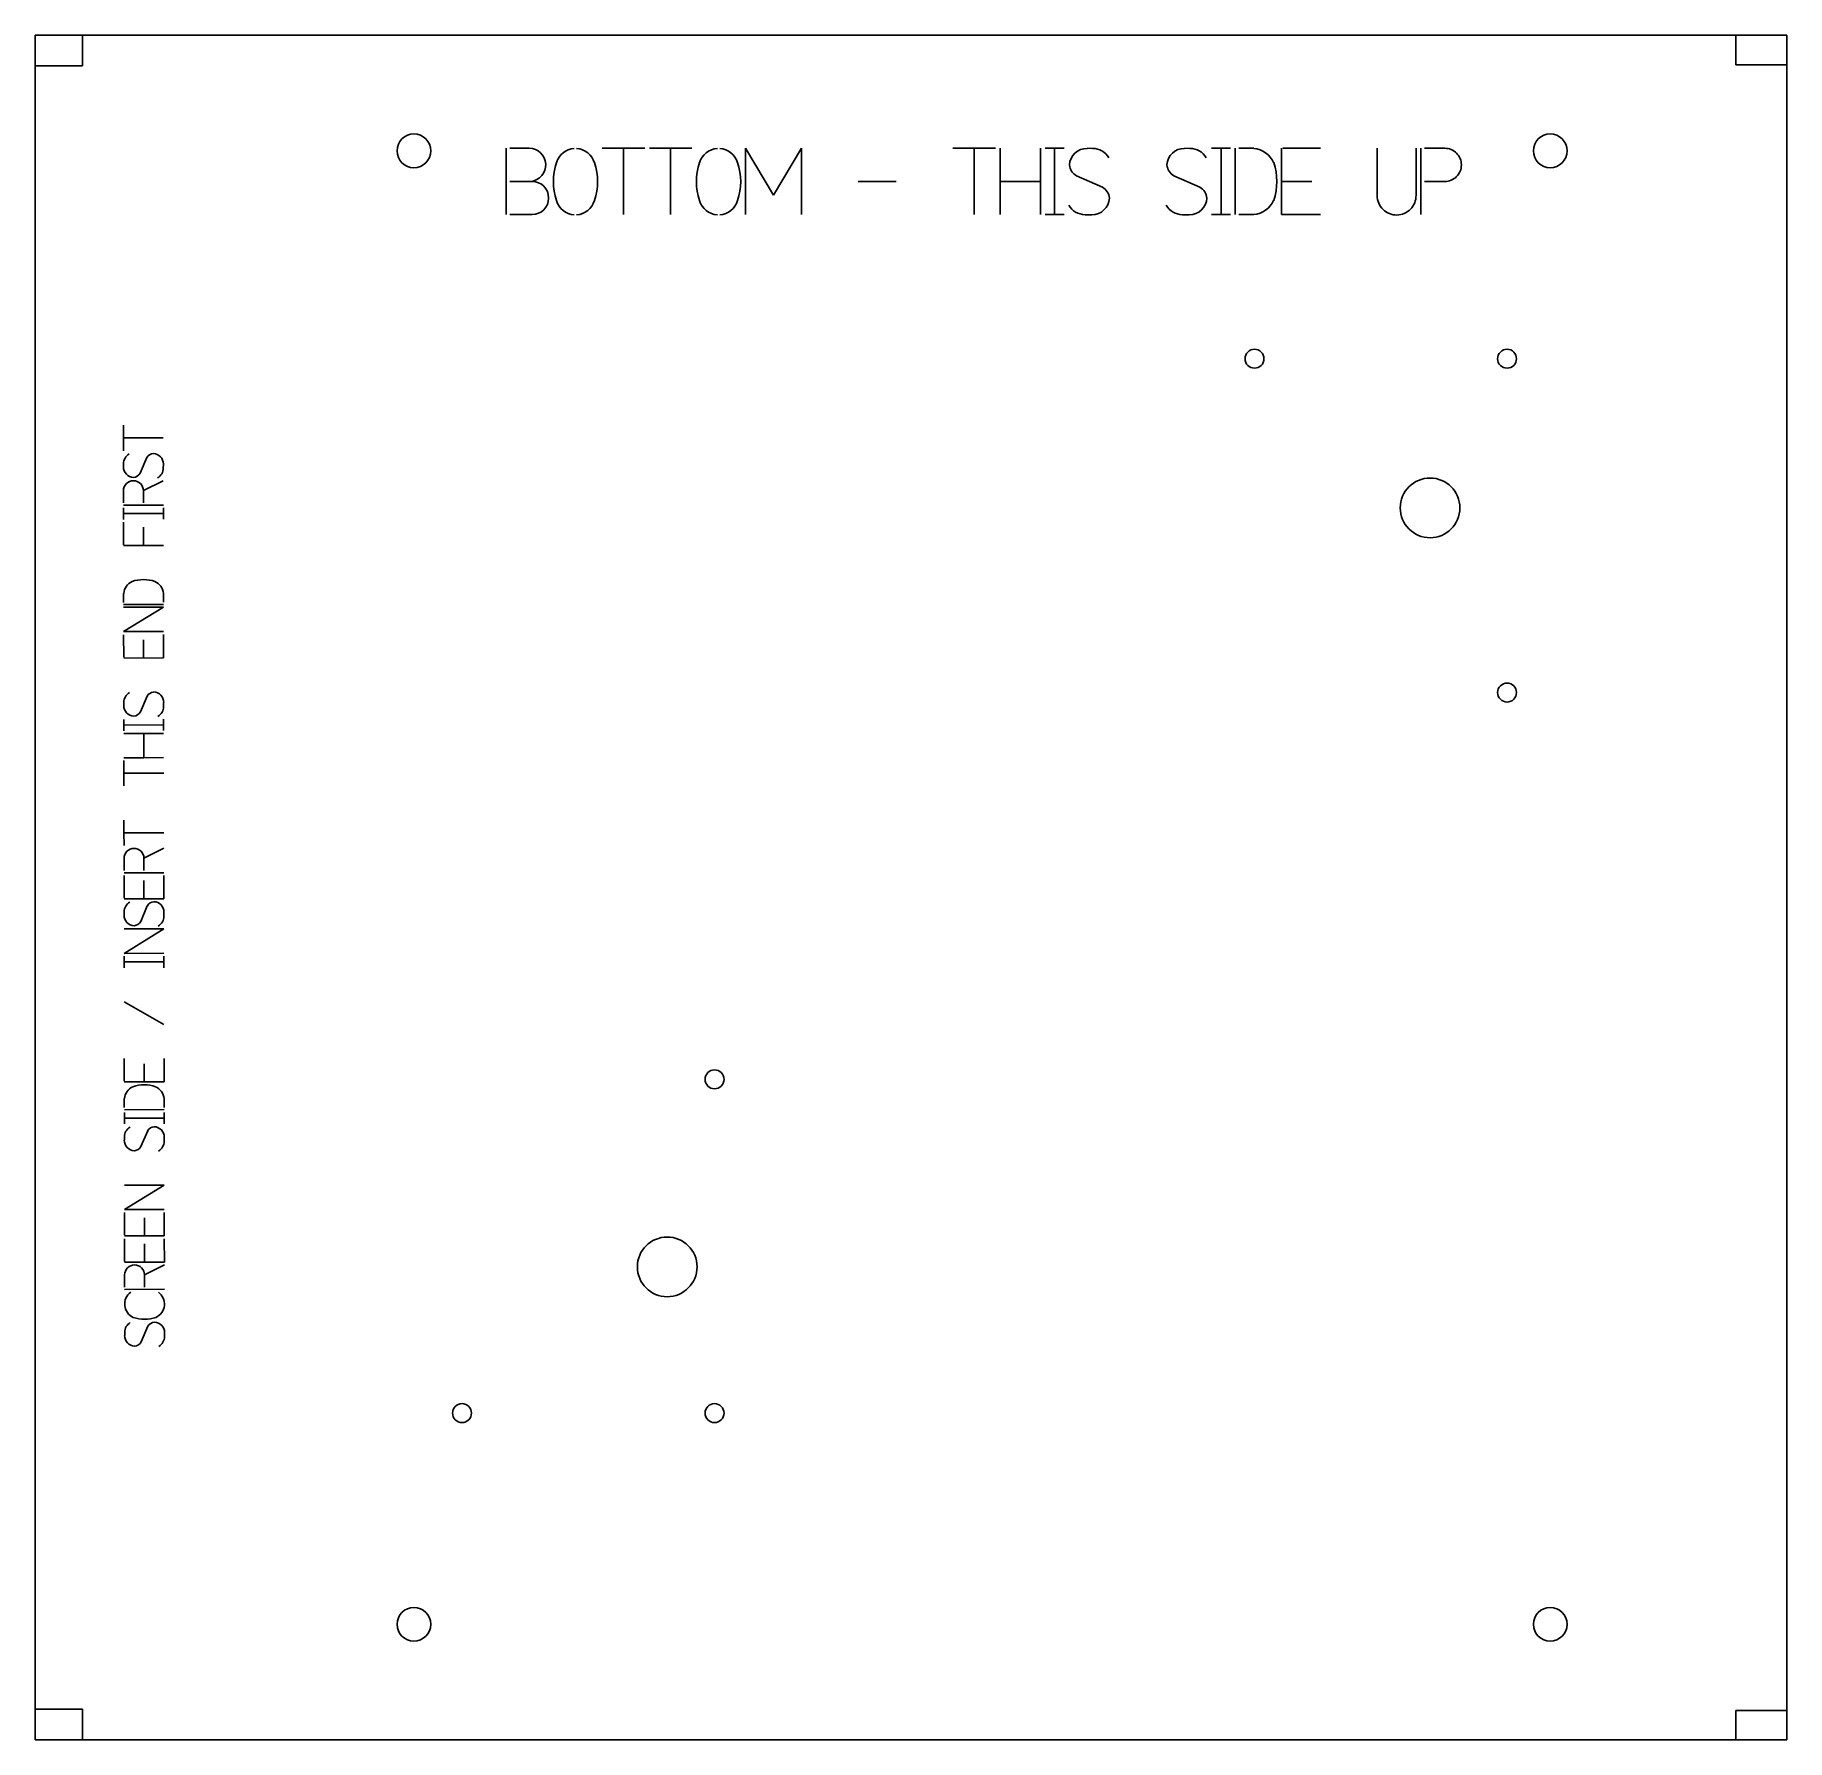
# Model space of a CAD drawing. Extents: x 0 to 18.5, y 0 to 18.
import ezdxf

# ---------------------------------------------------------------- set-up
doc = ezdxf.new("R2010")
doc.units = 0
doc.layers.add('1', color=7, linetype='CONTINUOUS')
doc.layers.add('7', color=7, linetype='CONTINUOUS')

msp = doc.modelspace()

# ---------------------------------------------------------------- linework, layer by layer
at = {"layer": '1', "color": 1, "linetype": 'CONTINUOUS'}
for p, q in [((0.52, 18.007), (0.02, 18.008)), ((0.02, 18.008), (0.021, 17.682)), ((0.02, 0.006), (0.02, 18.006)), ((0.02, 18.006), (18.52, 18.006)), ((0.02, 18.006), (0.02, 9.006)), ((0.52, 17.681), (0.52, 18.007)), ((18.52, 18.005), (17.98, 18.004)), ((17.98, 18.004), (17.98, 17.692)), ((18.52, 18.006), (18.52, 0.006)), ((18.52, 17.693), (18.52, 18.005)), ((0.021, 17.682), (0.52, 17.681)), ((17.98, 17.692), (18.52, 17.693)), ((0.519, 0.332), (0.019, 0.332)), ((0.019, 0.332), (0.02, 0.006)), ((0.52, 0.006), (0.519, 0.332)), ((18.519, 0.318), (17.979, 0.318)), ((17.979, 0.318), (17.98, 0.006)), ((18.52, 0.006), (18.519, 0.318)), ((18.52, 0.006), (0.02, 0.006)), ((0.02, 0.006), (0.52, 0.006)), ((17.98, 0.006), (18.52, 0.006))]:
    msp.add_line(p, q, dxfattribs=at)
for centre, radius, start, end in [((4.02, 16.785), 0.178, 90, 270), ((4.02, 16.785), 0.178, 270, 90), ((16.02, 16.785), 0.178, 90, 270), ((16.02, 16.785), 0.178, 270, 90), ((12.897, 14.59), 0.1, 90, 270), ((12.897, 14.59), 0.1, 270, 90), ((15.564, 14.59), 0.1, 90, 270), ((15.564, 14.59), 0.1, 270, 90), ((15.564, 11.065), 0.1, 90, 270), ((15.564, 11.065), 0.1, 270, 90), ((7.195, 6.981), 0.1, 90, 270), ((7.195, 6.981), 0.1, 270, 90), ((4.528, 3.457), 0.1, 90, 270), ((4.528, 3.457), 0.1, 270, 90), ((7.195, 3.457), 0.1, 90, 270), ((7.195, 3.457), 0.1, 270, 90), ((4.02, 1.227), 0.178, 90, 270), ((4.02, 1.227), 0.178, 270, 90), ((16.02, 1.227), 0.178, 90, 270), ((16.02, 1.227), 0.178, 270, 90)]:
    msp.add_arc(centre, radius, start, end, dxfattribs=at)
at = {"layer": '7', "color": 7, "linetype": 'CONTINUOUS'}
for p, q in [((4.994, 16.812), (4.994, 16.112)), ((5.237, 16.812), (5.032, 16.812)), ((6.009, 16.812), (6.233, 16.812)), ((6.233, 16.812), (6.233, 16.112)), ((6.233, 16.812), (6.457, 16.812)), ((6.507, 16.812), (6.731, 16.812)), ((6.731, 16.812), (6.731, 16.112)), ((6.731, 16.812), (6.954, 16.812)), ((7.523, 16.112), (7.523, 16.812)), ((7.523, 16.812), (7.818, 16.317)), ((7.818, 16.317), (8.113, 16.812)), ((8.113, 16.812), (8.113, 16.112)), ((9.713, 16.812), (9.937, 16.812)), ((9.937, 16.812), (9.937, 16.112)), ((9.937, 16.812), (10.161, 16.812)), ((10.211, 16.812), (10.211, 16.462)), ((10.636, 16.462), (10.636, 16.812)), ((10.686, 16.812), (10.786, 16.812)), ((10.786, 16.812), (10.886, 16.812)), ((10.786, 16.812), (10.786, 16.112)), ((11.186, 16.811), (11.129, 16.812)), ((12.215, 16.811), (12.158, 16.812)), ((12.444, 16.812), (12.544, 16.812)), ((12.544, 16.812), (12.644, 16.812)), ((12.544, 16.812), (12.544, 16.112)), ((12.694, 16.812), (12.694, 16.112)), ((12.889, 16.812), (12.731, 16.812)), ((13.182, 16.812), (13.183, 16.112)), ((13.195, 16.812), (13.195, 16.812)), ((13.195, 16.812), (13.593, 16.812)), ((14.193, 16.812), (14.193, 16.312)), ((14.603, 16.317), (14.603, 16.812)), ((14.653, 16.812), (14.653, 16.112)), ((14.691, 16.812), (14.907, 16.812)), ((11.016, 16.52), (11.292, 16.402)), ((12.045, 16.52), (12.321, 16.402)), ((5.032, 16.462), (5.254, 16.462)), ((5.268, 16.462), (5.254, 16.462)), ((8.713, 16.462), (9.113, 16.462)), ((10.211, 16.462), (10.211, 16.112)), ((10.211, 16.462), (10.636, 16.462)), ((10.636, 16.112), (10.636, 16.462)), ((13.183, 16.462), (13.503, 16.462)), ((14.907, 16.462), (14.691, 16.462)), ((5.032, 16.112), (5.268, 16.112)), ((10.686, 16.112), (10.786, 16.112)), ((10.786, 16.112), (10.886, 16.112)), ((11.179, 16.11), (11.108, 16.111)), ((12.208, 16.11), (12.137, 16.111)), ((12.444, 16.112), (12.544, 16.112)), ((12.544, 16.112), (12.644, 16.112)), ((12.731, 16.112), (12.889, 16.112)), ((13.183, 16.112), (13.593, 16.112)), ((0.953, 13.753), (0.952, 13.888)), ((0.953, 13.753), (1.373, 13.754)), ((0.953, 13.619), (0.953, 13.753)), ((1.128, 13.38), (1.199, 13.546)), ((0.953, 13.482), (0.953, 13.448)), ((1.374, 13.478), (1.373, 13.435)), ((0.954, 13.067), (0.953, 13.197)), ((1.163, 13.197), (1.373, 13.302)), ((1.164, 13.067), (1.163, 13.197)), ((0.954, 13.044), (1.374, 13.045)), ((0.954, 12.954), (0.954, 13.014)), ((0.954, 12.954), (1.374, 12.955)), ((0.954, 12.894), (0.954, 12.954)), ((1.374, 12.955), (1.374, 13.015)), ((1.374, 12.895), (1.374, 12.955)), ((0.954, 12.626), (0.954, 12.864)), ((1.164, 12.618), (1.164, 12.811)), ((0.954, 12.618), (1.164, 12.618)), ((1.164, 12.618), (1.374, 12.619)), ((0.955, 12.112), (0.955, 12.017)), ((1.375, 12.018), (1.375, 12.113)), ((0.955, 11.995), (1.375, 11.996)), ((0.955, 11.708), (1.375, 11.966)), ((1.375, 11.966), (0.955, 11.965)), ((1.375, 11.708), (0.955, 11.708)), ((0.956, 11.437), (0.955, 11.676)), ((1.376, 11.43), (1.375, 11.677)), ((1.166, 11.43), (1.166, 11.622)), ((0.956, 11.437), (0.956, 11.437)), ((0.956, 11.429), (1.376, 11.43)), ((0.957, 10.962), (0.957, 10.928)), ((1.132, 10.861), (1.202, 11.026)), ((1.377, 10.959), (1.377, 10.916)), ((0.957, 10.722), (0.957, 10.782)), ((1.377, 10.723), (1.377, 10.783)), ((0.957, 10.722), (1.377, 10.723)), ((0.957, 10.662), (0.957, 10.722)), ((1.167, 10.632), (0.957, 10.632)), ((1.377, 10.633), (1.167, 10.632)), ((1.167, 10.377), (1.167, 10.632)), ((1.377, 10.663), (1.377, 10.723)), ((0.957, 10.377), (1.167, 10.377)), ((1.167, 10.377), (1.377, 10.378)), ((0.958, 10.213), (0.957, 10.347)), ((0.958, 10.079), (0.958, 10.213)), ((0.958, 10.213), (1.378, 10.213)), ((0.958, 9.584), (0.958, 9.719)), ((0.958, 9.584), (1.378, 9.585)), ((0.959, 9.45), (0.958, 9.584)), ((0.959, 9.185), (0.959, 9.315)), ((1.169, 9.315), (1.379, 9.421)), ((1.169, 9.185), (1.169, 9.315)), ((0.959, 9.163), (1.379, 9.163)), ((0.959, 8.894), (0.959, 9.133)), ((1.169, 8.887), (1.169, 9.079)), ((1.379, 8.887), (1.379, 9.133)), ((0.959, 8.894), (0.959, 8.894)), ((0.959, 8.886), (1.379, 8.887)), ((0.96, 8.749), (0.96, 8.715)), ((1.135, 8.647), (1.205, 8.813)), ((1.38, 8.745), (1.38, 8.702)), ((0.96, 8.311), (1.38, 8.569)), ((1.38, 8.569), (0.96, 8.569)), ((1.38, 8.312), (0.96, 8.311)), ((0.96, 8.22), (0.96, 8.28)), ((0.96, 8.16), (0.96, 8.22)), ((0.96, 8.22), (1.38, 8.22)), ((1.38, 8.22), (1.38, 8.28)), ((1.38, 8.16), (1.38, 8.22)), ((1.381, 7.56), (0.961, 7.8)), ((0.962, 6.961), (0.962, 7.2)), ((1.172, 6.954), (1.172, 7.146)), ((1.382, 6.954), (1.382, 7.2)), ((0.962, 6.961), (0.962, 6.961)), ((0.962, 6.953), (1.382, 6.954)), ((0.962, 6.777), (0.962, 6.683)), ((0.963, 6.66), (1.383, 6.661)), ((1.382, 6.683), (1.382, 6.778)), ((0.963, 6.57), (0.963, 6.63)), ((0.963, 6.57), (1.383, 6.571)), ((0.963, 6.51), (0.963, 6.57)), ((1.383, 6.571), (1.383, 6.631)), ((1.383, 6.511), (1.383, 6.571)), ((0.963, 6.373), (0.963, 6.339)), ((1.138, 6.271), (1.209, 6.437)), ((1.384, 6.369), (1.383, 6.326)), ((0.964, 5.605), (1.384, 5.863)), ((1.384, 5.863), (0.964, 5.863)), ((1.384, 5.606), (0.964, 5.605)), ((0.964, 5.335), (0.964, 5.574)), ((1.384, 5.328), (1.384, 5.574)), ((1.174, 5.328), (1.174, 5.52)), ((0.964, 5.335), (0.964, 5.335)), ((0.964, 5.327), (1.384, 5.328)), ((0.965, 5.058), (0.964, 5.297)), ((1.175, 5.051), (1.174, 5.243)), ((1.385, 5.051), (1.384, 5.298)), ((0.965, 5.058), (0.965, 5.058)), ((0.965, 5.051), (1.385, 5.051)), ((1.175, 4.916), (1.385, 5.021)), ((0.965, 4.786), (0.965, 4.916)), ((1.175, 4.786), (1.175, 4.916)), ((0.965, 4.763), (1.385, 4.764)), ((0.966, 4.31), (0.966, 4.276)), ((1.141, 4.208), (1.212, 4.374)), ((1.387, 4.306), (1.386, 4.264))]:
    msp.add_line(p, q, dxfattribs=at)
for centre, radius, start, end in [((5.237, 16.637), 0.175, 275.7176, 90), ((6.117, 16.46), 0.624, 161.2941, 198.7059), ((5.726, 16.603), 0.208, 93.4425, 164.098), ((5.726, 16.603), 0.208, 15.9021, 86.5576), ((5.336, 16.46), 0.624, 341.2941, 18.7059), ((7.628, 16.46), 0.624, 161.2941, 198.7059), ((7.237, 16.603), 0.208, 93.4425, 164.098), ((7.237, 16.603), 0.208, 15.9021, 86.5576), ((6.847, 16.46), 0.624, 341.2941, 18.7059), ((11.127, 16.627), 0.184, 89.2985, 177.3507), ((11.184, 16.609), 0.202, 30.522, 89.2985), ((12.156, 16.627), 0.184, 89.2985, 177.3507), ((12.213, 16.609), 0.202, 30.522, 89.2985), ((12.865, 16.555), 0.257, 24.3869, 84.6175), ((12.509, 16.462), 0.624, 341.2941, 18.7059), ((14.907, 16.637), 0.175, 359.9956, 90), ((11.093, 16.649), 0.15, 185.1823, 239.3448), ((12.122, 16.649), 0.15, 185.1823, 239.3448), ((14.907, 16.637), 0.175, 269.9912, 359.9956), ((5.268, 16.287), 0.175, 270, 89.9819), ((11.181, 16.294), 0.184, 269.4411, 357.3507), ((11.215, 16.272), 0.15, 5.1822, 59.3448), ((12.21, 16.294), 0.184, 269.4411, 357.3507), ((12.244, 16.272), 0.15, 5.1822, 59.3448), ((14.398, 16.312), 0.205, 180.1397, 270.6987), ((14.398, 16.312), 0.205, 270.6987, 1.2577), ((5.726, 16.317), 0.208, 195.9021, 266.5576), ((5.726, 16.317), 0.208, 273.4425, 344.098), ((7.237, 16.317), 0.208, 195.9021, 266.5576), ((7.237, 16.317), 0.208, 273.4425, 344.098), ((11.109, 16.313), 0.202, 210.522, 269.4411), ((12.138, 16.313), 0.202, 210.522, 269.4411), ((12.865, 16.368), 0.257, 275.3825, 335.6132), ((1.074, 13.481), 0.121, 120.602, 179.3785), ((1.277, 13.5), 0.0903, 95.2622, 149.4248), ((1.263, 13.479), 0.111, 359.5211, 87.4307), ((1.064, 13.447), 0.111, 179.3785, 267.4307), ((1.05, 13.426), 0.0903, 275.2623, 329.4248), ((1.252, 13.436), 0.121, 300.602, 359.5211), ((14.751, 13.015), 0.315, 90, 270), ((14.751, 13.015), 0.315, 270, 90), ((1.058, 13.197), 0.105, 90.0756, 180.08), ((1.058, 13.197), 0.105, 0.0712, 90.0756), ((1.109, 12.098), 0.154, 114.4669, 174.6975), ((1.165, 11.884), 0.374, 71.3741, 108.7859), ((1.221, 12.098), 0.154, 5.4625, 65.6932), ((1.078, 10.961), 0.121, 120.602, 179.3785), ((1.067, 10.927), 0.111, 179.3785, 267.4307), ((1.28, 10.98), 0.0903, 95.2622, 149.4248), ((1.267, 10.96), 0.111, 359.5211, 87.4307), ((1.256, 10.917), 0.121, 300.602, 359.5211), ((1.054, 10.906), 0.0903, 275.2623, 329.4248), ((1.064, 9.315), 0.105, 90.0756, 180.08), ((1.064, 9.315), 0.105, 0.0712, 90.0756), ((1.081, 8.748), 0.121, 120.602, 179.3785), ((1.07, 8.714), 0.111, 179.3785, 267.4307), ((1.283, 8.767), 0.0903, 95.2622, 149.4248), ((1.27, 8.746), 0.111, 359.5211, 87.4307), ((1.259, 8.703), 0.121, 300.602, 359.5211), ((1.057, 8.693), 0.0903, 275.2623, 329.4248), ((1.116, 6.763), 0.154, 114.4669, 174.6975), ((1.173, 6.549), 0.374, 71.3741, 108.7859), ((1.229, 6.763), 0.154, 5.4625, 65.6932), ((1.084, 6.372), 0.121, 120.602, 179.3785), ((1.286, 6.391), 0.0903, 95.2622, 149.4248), ((1.273, 6.37), 0.111, 359.5211, 87.4307), ((1.073, 6.338), 0.111, 179.3785, 267.4307), ((1.262, 6.327), 0.121, 300.602, 359.5211), ((1.06, 6.317), 0.0903, 275.2623, 329.4248), ((6.695, 5.001), 0.315, 90, 270), ((6.695, 5.001), 0.315, 270, 90), ((1.07, 4.916), 0.105, 90.0756, 180.08), ((1.07, 4.916), 0.105, 0.0712, 90.0756), ((1.12, 4.608), 0.154, 125.76, 245.6931), ((1.232, 4.608), 0.154, 294.4668, 54.4), ((1.176, 4.822), 0.374, 251.3741, 288.7859), ((1.087, 4.309), 0.121, 120.602, 179.3785), ((1.076, 4.275), 0.111, 179.3785, 267.4307), ((1.289, 4.328), 0.0903, 95.2622, 149.4248), ((1.276, 4.307), 0.111, 359.5211, 87.4307), ((1.265, 4.265), 0.121, 300.602, 359.5211), ((1.063, 4.254), 0.0903, 275.2623, 329.4248)]:
    msp.add_arc(centre, radius, start, end, dxfattribs=at)

doc.saveas('drawing.dxf')
